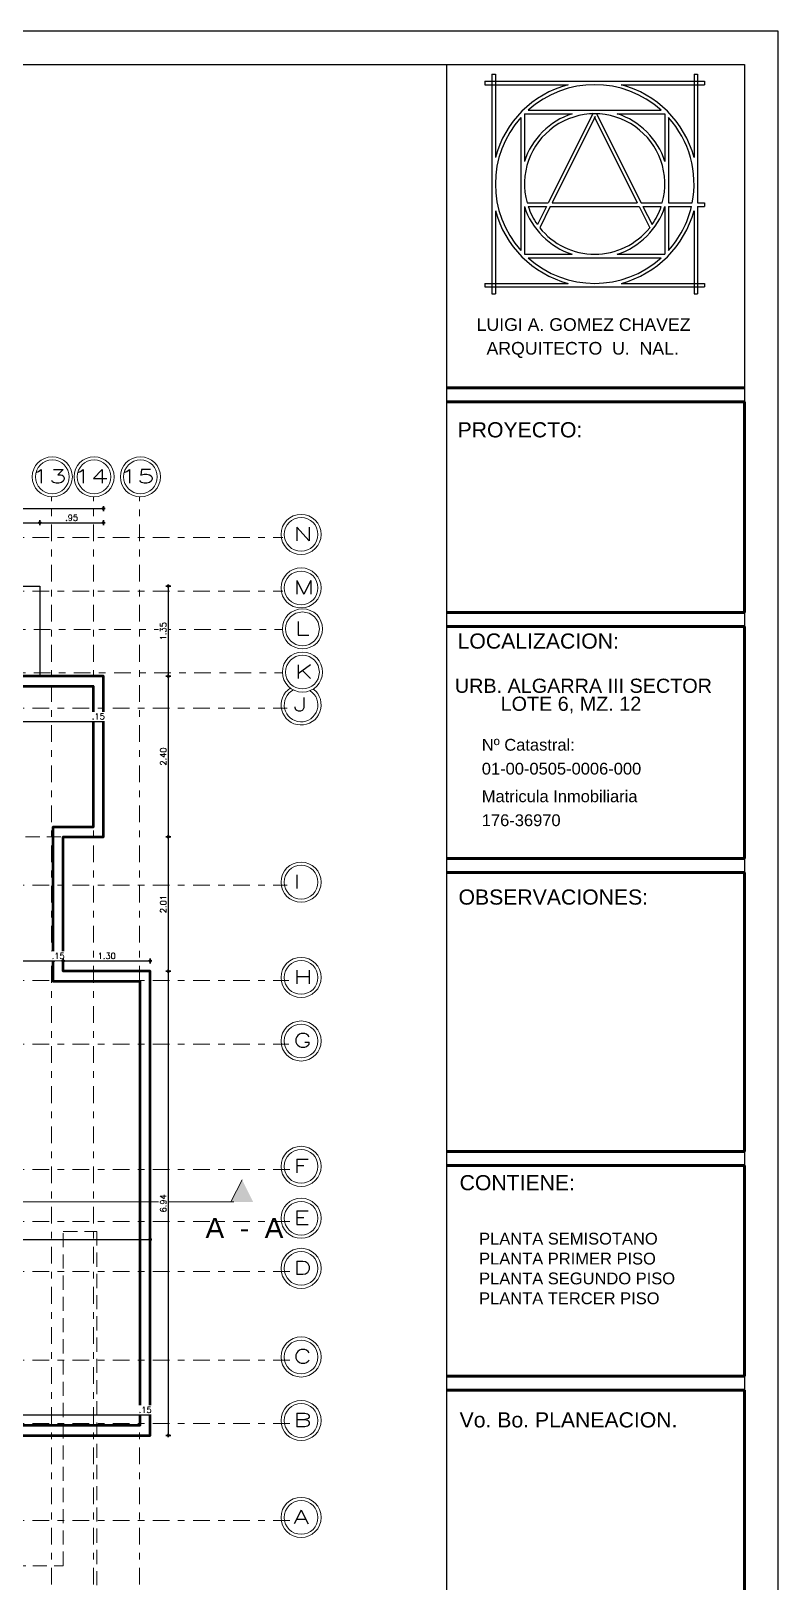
# Model space of a CAD drawing. Header units: metres. Extents: x -50 to 76, y -61 to 14.
# Drawn here: x 65.08 to 76.25, y -8.99 to 14.2 of the extents above; entities that cross this region are included whole.
import ezdxf

# ---------------------------------------------------------------- set-up
doc = ezdxf.new("R2010")
doc.units = ezdxf.units.M
doc.header["$MEASUREMENT"] = 0
for name, pattern in [('CENTERX2', [4, 2.5, -0.5, 0.5, -0.5]), ('DASHDOT2', [0.5, 0.25, -0.125, 0, -0.125]), ('Línea Oculta', [0.3175, 0.211667, -0.105833])]:
    doc.linetypes.add(name, pattern=pattern)
for name, color, linetype, lineweight in [('1 CORTES', 113, 'Continuous', 18), ('1 CUBIERTAS', 226, 'Continuous', 53), ('1 MUROS', 255, 'Continuous', 60), ('1 PERGOLAS', 47, 'Continuous', 25), ('1 PISOS', 252, 'Continuous', 35), ('_TXT1', 7, 'Continuous', 0), ('achurados', 251, 'Continuous', 0), ('COTA10', 153, 'Continuous', 13), ('COTAS', 251, 'Continuous', 35), ('EJES', 251, 'CENTERX2', 0), ('F-PLANO 3', 81, 'Continuous', 20), ('MARGEN', 6, 'Continuous', 35), ('muros', 7, 'Continuous', 60), ('VP', 2, 'Continuous', 25)]:
    doc.layers.add(name, color=color, linetype=linetype, lineweight=lineweight)
doc.styles.add('cotas', font='romans.shx')
doc.styles.add('Estilo_Generado_1', font='arial.ttf')
doc.styles.add('ROMANS', font='romans', dxfattribs={"width": 0.7})
doc.styles.add('style1', font='swissk.ttf')
doc.dimstyles.new('COT-50', dxfattribs={"dimscale": 0.5, "dimtxt": 0.18, "dimasz": 0.05, "dimexe": 0.08, "dimexo": 0.1, "dimgap": 0.06, "dimtad": 1, "dimzin": 4, "dimdsep": 46, "dimtxsty": 'cotas', "dimblk1": 'COTA', "dimblk2": 'COTA', "dimsah": 1, "dimcen": 0.09, "dimse1": 1, "dimse2": 1, "dimclrd": 256, "dimclre": 253, "dimclrt": 14, "dimadec": 0, "dimazin": 0, "dimtfac": 1, "dimtix": 1, "dimtmove": 0, "dimatfit": 3, "dimldrblk": 'COTA', "dimfxl": 1, "dimtfill": 1, "dimtfillclr": 256, "dimtolj": 1, "dimtzin": 12, "dimarcsym": 0})

# ---------------------------------------------------------------- blocks, each defined once
blk = doc.blocks.new('logo')
at = {"layer": 'VP'}
for p, q in [((680.995, -156.808), (683.811, -156.808)), ((680.995, -156.808), (680.995, -156.853)), ((681.085, -156.718), (681.085, -159.534)), ((681.085, -156.718), (681.13, -156.718)), ((681.13, -156.718), (681.13, -157.785)), ((683.676, -156.718), (683.676, -157.785)), ((683.676, -156.718), (683.721, -156.718)), ((683.721, -156.718), (683.721, -158.369)), ((683.811, -156.808), (683.811, -156.853)), ((680.995, -156.853), (682.061, -156.853)), ((682.744, -156.853), (683.811, -156.853)), ((681.503, -157.226), (682.115, -157.226)), ((681.503, -157.226), (681.503, -157.838)), ((681.55, -157.181), (683.256, -157.181)), ((682.383, -157.216), (681.806, -158.369)), ((682.423, -157.216), (682.999, -158.369)), ((682.691, -157.226), (683.303, -157.226)), ((683.303, -157.226), (683.303, -157.838)), ((681.458, -157.273), (681.458, -158.979)), ((682.411, -157.26), (681.857, -158.369)), ((682.395, -157.26), (682.949, -158.369)), ((683.348, -157.273), (683.348, -158.369)), ((681.503, -158.414), (681.503, -159.026)), ((681.536, -158.369), (681.806, -158.369)), ((681.55, -158.414), (681.784, -158.414)), ((681.784, -158.414), (681.668, -158.646)), ((681.834, -158.414), (681.698, -158.686)), ((681.834, -158.414), (682.972, -158.414)), ((681.857, -158.369), (682.949, -158.369)), ((682.972, -158.414), (683.108, -158.686)), ((682.999, -158.369), (683.269, -158.369)), ((683.022, -158.414), (683.138, -158.646)), ((683.022, -158.414), (683.256, -158.414)), ((683.303, -158.414), (683.303, -159.026)), ((683.347, -158.414), (683.643, -158.414)), ((683.348, -158.369), (683.652, -158.369)), ((683.348, -158.414), (683.348, -158.979)), ((683.72, -158.369), (683.81, -158.369)), ((683.72, -158.414), (683.81, -158.414)), ((683.721, -158.414), (683.721, -159.534)), ((683.81, -158.369), (683.81, -158.414)), ((681.13, -158.468), (681.13, -159.534)), ((683.676, -158.468), (683.676, -159.534)), ((681.503, -159.026), (682.115, -159.026)), ((682.691, -159.026), (683.303, -159.026)), ((681.55, -159.071), (683.256, -159.071)), ((680.995, -159.399), (682.061, -159.399)), ((680.995, -159.399), (680.995, -159.444)), ((682.744, -159.399), (683.811, -159.399)), ((683.811, -159.399), (683.811, -159.444)), ((680.995, -159.444), (683.811, -159.444)), ((681.085, -159.534), (681.13, -159.534)), ((683.676, -159.534), (683.721, -159.534))]:
    blk.add_line(p, q, dxfattribs=at)
for radius, start, end in [(1.318, 105.0185, 164.9815), (1.273, 47.9323, 132.0677), (1.318, 15.0185, 74.9815), (0.9, 344.352, 195.648), (0.945, 107.7528, 162.2472), (0.945, 17.7528, 72.2472), (1.273, 137.9323, 222.0677), (1.273, 349.0065, 42.0677), (0.945, 197.7528, 252.2472), (0.9, 198.6464, 215.2569), (0.945, 287.7528, 342.2472), (0.9, 324.7431, 341.3536), (1.273, 317.9323, 346.9355), (1.318, 195.0185, 254.9815), (1.318, 285.0185, 344.9815), (0.9, 218.4605, 321.5395), (1.273, 227.9323, 312.0677)]:
    blk.add_arc((682.403, -158.126), radius, start, end, dxfattribs=at)
blk = doc.blocks.new('FORMATO')
for p, q in [((-116.387, -6.272), (-56.387, -6.272)), ((-56.387, -6.272), (-56.387, -41.272)), ((-115.887, -6.772), (-56.887, -6.772)), ((-61.344, -6.772), (-61.344, -40.725)), ((-56.887, -6.772), (-56.887, -40.772))]:
    blk.add_line(p, q)
at = {"layer": 'MARGEN'}
blk.add_line((-61.344, -18.647), (-56.887, -18.647), dxfattribs=at)
at = {"layer": 'muros'}
for p, q in [((-61.344, -11.606), (-56.887, -11.606)), ((-61.344, -11.816), (-56.887, -11.816)), ((-56.887, -11.816), (-56.887, -14.966)), ((-61.344, -14.966), (-56.887, -14.966)), ((-61.344, -15.176), (-56.887, -15.176)), ((-56.887, -15.176), (-56.887, -18.647)), ((-61.344, -18.647), (-56.887, -18.647)), ((-61.344, -18.647), (-56.887, -18.647)), ((-61.344, -18.857), (-56.887, -18.857)), ((-56.887, -18.857), (-56.887, -23.027)), ((-61.344, -23.027), (-56.887, -23.027)), ((-61.344, -23.237), (-56.887, -23.237)), ((-56.887, -23.237), (-56.887, -23.261)), ((-56.887, -23.237), (-56.887, -26.387)), ((-61.344, -26.387), (-56.887, -26.387)), ((-61.344, -26.597), (-56.887, -26.597)), ((-56.887, -26.597), (-56.887, -32.279))]:
    blk.add_line(p, q, dxfattribs=at)
at = {"layer": 'COTA10', "linetype": 'Continuous', "lineweight": 18, "xscale": 1.166666666666667, "yscale": 1.166666666666667, "zscale": 1.166666666666667}
blk.add_blockref('logo', (-855.264, 175.92), dxfattribs=at)
at = {"layer": 'muros', "style": 'style1'}
for s, height, p in [('PROYECTO:', 0.2268, (-61.177, -12.349)), ('LOCALIZACION:', 0.2268, (-61.177, -15.508)), ('URB. ALGARRA III SECTOR', 0.21168, (-61.218, -16.169)), ('LOTE 6, MZ. 12', 0.21168, (-60.534, -16.438)), ('OBSERVACIONES:', 0.2268, (-61.163, -19.336)), ('CONTIENE:', 0.2268, (-61.147, -23.607)), ('Vo. Bo. PLANEACION.', 0.2268, (-61.147, -27.154))]:
    blk.add_text(s, height=height, dxfattribs=at).set_placement(p)
at = {"layer": 'muros', "lineweight": 20, "style": 'style1'}
for s, p in [('Nº Catastral: ', (-60.815, -17.034)), ('01-00-0505-0006-000', (-60.815, -17.391)), ('Matricula Inmobiliaria', (-60.815, -17.804)), ('176-36970', (-60.815, -18.162)), ('PLANTA SEMISOTANO', (-60.855, -24.419)), ('PLANTA PRIMER PISO', (-60.855, -24.717)), ('PLANTA SEGUNDO PISO', (-60.855, -25.014)), ('PLANTA TERCER PISO', (-60.855, -25.311))]:
    blk.add_text(s, height=0.1764, dxfattribs=at).set_placement(p)
at = {"layer": 'VP', "style": 'style1'}
for s, p in [('LUIGI A. GOMEZ CHAVEZ', (-60.892, -10.756)), ('ARQUITECTO  U.  NAL.', (-60.744, -11.111))]:
    blk.add_text(s, height=0.189, dxfattribs=at).set_placement(p)
blk = doc.blocks.new('COTA')
for p, q in [((-1, 0), (1, 0)), ((0, 1.5), (0, -1.5))]:
    blk.add_line(p, q)
blk.add_circle((0, 0), 0.5)
blk = doc.blocks.new('*D599')
at = {"layer": 'COTAS', "lineweight": -2, "transparency": 16777216}
blk.add_line((47.086, 7.059), (66.136, 7.059), dxfattribs=at)
at = {"layer": 'Defpoints', "color": 0, "transparency": 16777216}
for p in [(66.161, 7.059), (47.061, 4.75), (66.161, 4.55)]:
    blk.add_point(p, dxfattribs=at)
at = {"layer": 'COTAS', "lineweight": -2, "transparency": 16777216, "xscale": 0.025, "yscale": 0.025, "zscale": 0.025, "rotation": 180}
blk.add_blockref('COTA', (47.061, 7.059), dxfattribs=at)
at = {"layer": 'COTAS', "lineweight": -2, "transparency": 16777216, "xscale": 0.025, "yscale": 0.025, "zscale": 0.025}
blk.add_blockref('COTA', (66.161, 7.059), dxfattribs=at)
at = {"layer": 'COTAS', "color": 14, "transparency": 16777216, "insert": (56.611, 7.134), "char_height": 0.09, "attachment_point": 5, "style": 'cotas', "bg_fill": 3, "box_fill_scale": 1.25, "bg_fill_color": 256, "bg_fill_true_color": 13158600, "bg_fill_transparency": 0}
blk.add_mtext('\\A1;19.10', dxfattribs=at)
blk = doc.blocks.new('*D605')
at = {"layer": 'COTAS', "lineweight": -2, "transparency": 16777216}
blk.add_line((55.736, 6.847), (65.186, 6.847), dxfattribs=at)
at = {"layer": 'Defpoints', "color": 0, "transparency": 16777216}
for p in [(65.211, 6.847), (55.711, 5.9), (65.211, 5.9)]:
    blk.add_point(p, dxfattribs=at)
at = {"layer": 'COTAS', "lineweight": -2, "transparency": 16777216, "xscale": 0.025, "yscale": 0.025, "zscale": 0.025, "rotation": 180}
blk.add_blockref('COTA', (55.711, 6.847), dxfattribs=at)
at = {"layer": 'COTAS', "lineweight": -2, "transparency": 16777216, "xscale": 0.025, "yscale": 0.025, "zscale": 0.025}
blk.add_blockref('COTA', (65.211, 6.847), dxfattribs=at)
at = {"layer": 'COTAS', "color": 14, "transparency": 16777216, "insert": (60.461, 6.922), "char_height": 0.09, "attachment_point": 5, "style": 'cotas', "bg_fill": 3, "box_fill_scale": 1.25, "bg_fill_color": 256, "bg_fill_true_color": 13158600, "bg_fill_transparency": 0}
blk.add_mtext('\\A1;9.50', dxfattribs=at)
blk = doc.blocks.new('*D606')
at = {"layer": 'COTAS', "lineweight": -2, "transparency": 16777216}
blk.add_line((65.236, 6.847), (66.136, 6.847), dxfattribs=at)
at = {"layer": 'Defpoints', "color": 0, "transparency": 16777216}
for p in [(66.161, 6.847), (65.211, 4.55), (66.161, 4.55)]:
    blk.add_point(p, dxfattribs=at)
at = {"layer": 'COTAS', "lineweight": -2, "transparency": 16777216, "xscale": 0.025, "yscale": 0.025, "zscale": 0.025, "rotation": 180}
blk.add_blockref('COTA', (65.211, 6.847), dxfattribs=at)
at = {"layer": 'COTAS', "lineweight": -2, "transparency": 16777216, "xscale": 0.025, "yscale": 0.025, "zscale": 0.025}
blk.add_blockref('COTA', (66.161, 6.847), dxfattribs=at)
at = {"layer": 'COTAS', "color": 14, "transparency": 16777216, "insert": (65.686, 6.922), "char_height": 0.09, "attachment_point": 5, "style": 'cotas', "bg_fill": 3, "box_fill_scale": 1.25, "bg_fill_color": 256, "bg_fill_true_color": 13158600, "bg_fill_transparency": 0}
blk.add_mtext('\\A1;.95', dxfattribs=at)
blk = doc.blocks.new('*D623')
at = {"layer": 'COTAS', "lineweight": -2, "transparency": 16777216}
blk.add_line((56.436, -6.494), (66.686, -6.494), dxfattribs=at)
at = {"layer": 'Defpoints', "color": 0, "transparency": 16777216}
for p in [(56.411, -6.65), (66.711, -6.494), (66.711, -6.65)]:
    blk.add_point(p, dxfattribs=at)
at = {"layer": 'COTAS', "lineweight": -2, "transparency": 16777216, "xscale": 0.025, "yscale": 0.025, "zscale": 0.025, "rotation": 180}
blk.add_blockref('COTA', (56.411, -6.494), dxfattribs=at)
at = {"layer": 'COTAS', "lineweight": -2, "transparency": 16777216, "xscale": 0.025, "yscale": 0.025, "zscale": 0.025}
blk.add_blockref('COTA', (66.711, -6.494), dxfattribs=at)
at = {"layer": 'COTAS', "color": 14, "transparency": 16777216, "insert": (61.561, -6.419), "char_height": 0.09, "attachment_point": 5, "style": 'cotas', "bg_fill": 3, "box_fill_scale": 1.25, "bg_fill_color": 256, "bg_fill_true_color": 13158600, "bg_fill_transparency": 0}
blk.add_mtext('\\A1;10.30', dxfattribs=at)
blk = doc.blocks.new('*D624')
at = {"layer": 'COTAS', "lineweight": -2, "transparency": 16777216}
blk.add_line((66.711, -6.494), (66.861, -6.494), dxfattribs=at)
at = {"layer": 'Defpoints', "color": 0, "transparency": 16777216}
for p in [(66.711, -6.65), (66.861, -6.8)]:
    blk.add_point(p, dxfattribs=at)
at = {"layer": 'COTAS', "color": 14, "transparency": 16777216, "insert": (66.786, -6.419), "char_height": 0.09, "attachment_point": 5, "style": 'cotas', "bg_fill": 3, "box_fill_scale": 1.25, "bg_fill_color": 256, "bg_fill_true_color": 13158600, "bg_fill_transparency": 0}
blk.add_mtext('\\A1;.15', dxfattribs=at)
at = {"layer": 'Defpoints', "color": 0, "transparency": 16777216}
blk.add_point((66.861, -6.494), dxfattribs=at)
blk = doc.blocks.new('*D625')
at = {"layer": 'COTAS', "lineweight": -2, "transparency": 16777216}
blk.add_line((46.486, -9.238), (66.836, -9.238), dxfattribs=at)
at = {"layer": 'Defpoints', "color": 0, "transparency": 16777216}
for p in [(46.461, -5.75), (66.861, -6.8), (66.861, -9.238)]:
    blk.add_point(p, dxfattribs=at)
at = {"layer": 'COTAS', "lineweight": -2, "transparency": 16777216, "xscale": 0.025, "yscale": 0.025, "zscale": 0.025, "rotation": 180}
blk.add_blockref('COTA', (46.461, -9.238), dxfattribs=at)
at = {"layer": 'COTAS', "lineweight": -2, "transparency": 16777216, "xscale": 0.025, "yscale": 0.025, "zscale": 0.025}
blk.add_blockref('COTA', (66.861, -9.238), dxfattribs=at)
at = {"layer": 'COTAS', "color": 14, "transparency": 16777216, "insert": (56.661, -9.163), "char_height": 0.09, "attachment_point": 5, "style": 'cotas', "bg_fill": 3, "box_fill_scale": 1.25, "bg_fill_color": 256, "bg_fill_true_color": 13158600, "bg_fill_transparency": 0}
blk.add_mtext('\\A1;20.40', dxfattribs=at)
blk = doc.blocks.new('*D626')
at = {"layer": 'COTAS', "lineweight": -2, "transparency": 16777216}
blk.add_line((61.686, -3.871), (66.836, -3.871), dxfattribs=at)
at = {"layer": 'Defpoints', "color": 0, "transparency": 16777216}
for p in [(66.861, -3.871), (61.661, -4.5), (66.861, -4.5)]:
    blk.add_point(p, dxfattribs=at)
at = {"layer": 'COTAS', "lineweight": -2, "transparency": 16777216, "xscale": 0.025, "yscale": 0.025, "zscale": 0.025, "rotation": 180}
blk.add_blockref('COTA', (61.661, -3.871), dxfattribs=at)
at = {"layer": 'COTAS', "lineweight": -2, "transparency": 16777216, "xscale": 0.025, "yscale": 0.025, "zscale": 0.025}
blk.add_blockref('COTA', (66.861, -3.871), dxfattribs=at)
at = {"layer": 'COTAS', "color": 14, "transparency": 16777216, "insert": (64.261, -3.796), "char_height": 0.09, "attachment_point": 5, "style": 'cotas', "bg_fill": 3, "box_fill_scale": 1.25, "bg_fill_color": 256, "bg_fill_true_color": 13158600, "bg_fill_transparency": 0}
blk.add_mtext('\\A1;5.20', dxfattribs=at)
blk = doc.blocks.new('*D637')
at = {"layer": 'COTAS', "lineweight": -2, "transparency": 16777216}
blk.add_line((61.686, 0.294), (65.386, 0.294), dxfattribs=at)
at = {"layer": 'Defpoints', "color": 0, "transparency": 16777216}
for p in [(65.411, 2.3), (61.661, 1.4), (65.411, 0.294)]:
    blk.add_point(p, dxfattribs=at)
at = {"layer": 'COTAS', "lineweight": -2, "transparency": 16777216, "xscale": 0.025, "yscale": 0.025, "zscale": 0.025, "rotation": 180}
blk.add_blockref('COTA', (61.661, 0.294), dxfattribs=at)
at = {"layer": 'COTAS', "lineweight": -2, "transparency": 16777216, "xscale": 0.025, "yscale": 0.025, "zscale": 0.025}
blk.add_blockref('COTA', (65.411, 0.294), dxfattribs=at)
at = {"layer": 'COTAS', "color": 14, "transparency": 16777216, "insert": (63.536, 0.369), "char_height": 0.09, "attachment_point": 5, "style": 'cotas', "bg_fill": 3, "box_fill_scale": 1.25, "bg_fill_color": 256, "bg_fill_true_color": 13158600, "bg_fill_transparency": 0}
blk.add_mtext('\\A1;3.75', dxfattribs=at)
blk = doc.blocks.new('*D638')
at = {"layer": 'COTAS', "lineweight": -2, "transparency": 16777216}
blk.add_line((65.561, 0.294), (65.411, 0.294), dxfattribs=at)
at = {"layer": 'Defpoints', "color": 0, "transparency": 16777216}
for p in [(65.561, 0.139), (65.411, -0.011)]:
    blk.add_point(p, dxfattribs=at)
at = {"layer": 'COTAS', "color": 14, "transparency": 16777216, "insert": (65.486, 0.369), "char_height": 0.09, "attachment_point": 5, "style": 'cotas', "bg_fill": 3, "box_fill_scale": 1.25, "bg_fill_color": 256, "bg_fill_true_color": 13158600, "bg_fill_transparency": 0}
blk.add_mtext('\\A1;.15', dxfattribs=at)
at = {"layer": 'Defpoints', "color": 0, "transparency": 16777216}
blk.add_point((65.411, 0.294), dxfattribs=at)
blk = doc.blocks.new('*D639')
at = {"layer": 'COTAS', "lineweight": -2, "transparency": 16777216}
blk.add_line((65.586, 0.294), (66.836, 0.294), dxfattribs=at)
at = {"layer": 'Defpoints', "color": 0, "transparency": 16777216}
for p in [(66.861, 0.294), (65.561, 0.139), (66.861, 0.139)]:
    blk.add_point(p, dxfattribs=at)
at = {"layer": 'COTAS', "lineweight": -2, "transparency": 16777216, "xscale": 0.025, "yscale": 0.025, "zscale": 0.025, "rotation": 180}
blk.add_blockref('COTA', (65.561, 0.294), dxfattribs=at)
at = {"layer": 'COTAS', "lineweight": -2, "transparency": 16777216, "xscale": 0.025, "yscale": 0.025, "zscale": 0.025}
blk.add_blockref('COTA', (66.861, 0.294), dxfattribs=at)
at = {"layer": 'COTAS', "color": 14, "transparency": 16777216, "insert": (66.211, 0.369), "char_height": 0.09, "attachment_point": 5, "style": 'cotas', "bg_fill": 3, "box_fill_scale": 1.25, "bg_fill_color": 256, "bg_fill_true_color": 13158600, "bg_fill_transparency": 0}
blk.add_mtext('\\A1;1.30', dxfattribs=at)
blk = doc.blocks.new('*D640')
at = {"layer": 'COTAS', "lineweight": -2, "transparency": 16777216}
blk.add_line((60.086, 3.875), (65.986, 3.875), dxfattribs=at)
at = {"layer": 'Defpoints', "color": 0, "transparency": 16777216}
for p in [(60.061, 4.4), (66.011, 4.4), (66.011, 3.875)]:
    blk.add_point(p, dxfattribs=at)
at = {"layer": 'COTAS', "lineweight": -2, "transparency": 16777216, "xscale": 0.025, "yscale": 0.025, "zscale": 0.025, "rotation": 180}
blk.add_blockref('COTA', (60.061, 3.875), dxfattribs=at)
at = {"layer": 'COTAS', "lineweight": -2, "transparency": 16777216, "xscale": 0.025, "yscale": 0.025, "zscale": 0.025}
blk.add_blockref('COTA', (66.011, 3.875), dxfattribs=at)
at = {"layer": 'COTAS', "color": 14, "transparency": 16777216, "insert": (63.036, 3.95), "char_height": 0.09, "attachment_point": 5, "style": 'cotas', "bg_fill": 3, "box_fill_scale": 1.25, "bg_fill_color": 256, "bg_fill_true_color": 13158600, "bg_fill_transparency": 0}
blk.add_mtext('\\A1;5.95', dxfattribs=at)
blk = doc.blocks.new('*D641')
at = {"layer": 'COTAS', "lineweight": -2, "transparency": 16777216}
blk.add_line((66.011, 3.875), (66.161, 3.875), dxfattribs=at)
at = {"layer": 'Defpoints', "color": 0, "transparency": 16777216}
for p in [(66.161, 4.55), (66.011, 4.4)]:
    blk.add_point(p, dxfattribs=at)
at = {"layer": 'COTAS', "color": 14, "transparency": 16777216, "insert": (66.086, 3.95), "char_height": 0.09, "attachment_point": 5, "style": 'cotas', "bg_fill": 3, "box_fill_scale": 1.25, "bg_fill_color": 256, "bg_fill_true_color": 13158600, "bg_fill_transparency": 0}
blk.add_mtext('\\A1;.15', dxfattribs=at)
at = {"layer": 'Defpoints', "color": 0, "transparency": 16777216}
blk.add_point((66.161, 3.875), dxfattribs=at)
blk = doc.blocks.new('*D642')
at = {"layer": 'COTAS', "lineweight": -2, "transparency": 16777216}
blk.add_line((67.132, 5.875), (67.132, 4.575), dxfattribs=at)
at = {"layer": 'Defpoints', "color": 0, "transparency": 16777216}
for p in [(65.211, 5.9), (65.211, 4.55), (67.132, 4.55)]:
    blk.add_point(p, dxfattribs=at)
at = {"layer": 'COTAS', "lineweight": -2, "transparency": 16777216, "xscale": 0.025, "yscale": 0.025, "zscale": 0.025}
for p, rotation in [((67.132, 5.9), 90), ((67.132, 4.55), 270)]:
    blk.add_blockref('COTA', p, dxfattribs=dict(at, rotation=rotation))
at = {"layer": 'COTAS', "color": 14, "transparency": 16777216, "insert": (67.057, 5.225), "char_height": 0.09, "attachment_point": 5, "rotation": 90, "style": 'cotas', "bg_fill": 3, "box_fill_scale": 1.25, "bg_fill_color": 256, "bg_fill_true_color": 13158600, "bg_fill_transparency": 0}
blk.add_mtext('\\A1;1.35', dxfattribs=at)
blk = doc.blocks.new('*D643')
at = {"layer": 'COTAS', "lineweight": -2, "transparency": 16777216}
blk.add_line((67.132, 4.525), (67.132, 2.175), dxfattribs=at)
at = {"layer": 'Defpoints', "color": 0, "transparency": 16777216}
for p in [(66.161, 4.55), (66.161, 2.15), (67.132, 2.15)]:
    blk.add_point(p, dxfattribs=at)
at = {"layer": 'COTAS', "lineweight": -2, "transparency": 16777216, "xscale": 0.025, "yscale": 0.025, "zscale": 0.025}
for p, rotation in [((67.132, 4.55), 90), ((67.132, 2.15), 270)]:
    blk.add_blockref('COTA', p, dxfattribs=dict(at, rotation=rotation))
at = {"layer": 'COTAS', "color": 14, "transparency": 16777216, "insert": (67.057, 3.35), "char_height": 0.09, "attachment_point": 5, "rotation": 90, "style": 'cotas', "bg_fill": 3, "box_fill_scale": 1.25, "bg_fill_color": 256, "bg_fill_true_color": 13158600, "bg_fill_transparency": 0}
blk.add_mtext('\\A1;2.40', dxfattribs=at)
blk = doc.blocks.new('*D644')
at = {"layer": 'COTAS', "lineweight": -2, "transparency": 16777216}
blk.add_line((67.132, 2.125), (67.132, 0.164), dxfattribs=at)
at = {"layer": 'Defpoints', "color": 0, "transparency": 16777216}
for p in [(66.161, 2.15), (65.561, 0.139), (67.132, 0.139)]:
    blk.add_point(p, dxfattribs=at)
at = {"layer": 'COTAS', "lineweight": -2, "transparency": 16777216, "xscale": 0.025, "yscale": 0.025, "zscale": 0.025}
for p, rotation in [((67.132, 2.15), 90), ((67.132, 0.139), 270)]:
    blk.add_blockref('COTA', p, dxfattribs=dict(at, rotation=rotation))
at = {"layer": 'COTAS', "color": 14, "transparency": 16777216, "insert": (67.057, 1.144), "char_height": 0.09, "attachment_point": 5, "rotation": 90, "style": 'cotas', "bg_fill": 3, "box_fill_scale": 1.25, "bg_fill_color": 256, "bg_fill_true_color": 13158600, "bg_fill_transparency": 0}
blk.add_mtext('\\A1;2.01', dxfattribs=at)
blk = doc.blocks.new('*D645')
at = {"layer": 'COTAS', "lineweight": -2, "transparency": 16777216}
blk.add_line((67.132, 0.114), (67.132, -6.775), dxfattribs=at)
at = {"layer": 'Defpoints', "color": 0, "transparency": 16777216}
for p in [(66.861, 0.139), (66.861, -6.8), (67.132, -6.8)]:
    blk.add_point(p, dxfattribs=at)
at = {"layer": 'COTAS', "lineweight": -2, "transparency": 16777216, "xscale": 0.025, "yscale": 0.025, "zscale": 0.025}
for p, rotation in [((67.132, 0.139), 90), ((67.132, -6.8), 270)]:
    blk.add_blockref('COTA', p, dxfattribs=dict(at, rotation=rotation))
at = {"layer": 'COTAS', "color": 14, "transparency": 16777216, "insert": (67.057, -3.331), "char_height": 0.09, "attachment_point": 5, "rotation": 90, "style": 'cotas', "bg_fill": 3, "box_fill_scale": 1.25, "bg_fill_color": 256, "bg_fill_true_color": 13158600, "bg_fill_transparency": 0}
blk.add_mtext('\\A1;6.94', dxfattribs=at)
blk = doc.blocks.new('*D647')
at = {"layer": 'COTAS', "lineweight": -2, "transparency": 16777216}
blk.add_line((62.153, -6.65), (62.153, -6.8), dxfattribs=at)
at = {"layer": 'Defpoints', "color": 0, "transparency": 16777216}
for p in [(66.711, -6.65), (66.861, -6.8)]:
    blk.add_point(p, dxfattribs=at)
at = {"layer": 'COTAS', "color": 14, "transparency": 16777216, "insert": (62.078, -6.725), "char_height": 0.09, "attachment_point": 5, "rotation": 90, "style": 'cotas', "bg_fill": 3, "box_fill_scale": 1.25, "bg_fill_color": 256, "bg_fill_true_color": 13158600, "bg_fill_transparency": 0}
blk.add_mtext('\\A1;.15', dxfattribs=at)
at = {"layer": 'Defpoints', "color": 0, "transparency": 16777216}
blk.add_point((62.153, -6.8), dxfattribs=at)
blk = doc.blocks.new('*D651')
at = {"layer": 'COTAS', "lineweight": -2, "transparency": 16777216}
blk.add_line((62.153, 4.575), (62.153, 5.875), dxfattribs=at)
at = {"layer": 'Defpoints', "color": 0, "transparency": 16777216}
for p in [(62.153, 5.9), (65.211, 5.9), (65.211, 4.55)]:
    blk.add_point(p, dxfattribs=at)
at = {"layer": 'COTAS', "lineweight": -2, "transparency": 16777216, "xscale": 0.025, "yscale": 0.025, "zscale": 0.025}
for p, rotation in [((62.153, 5.9), 90), ((62.153, 4.55), 270)]:
    blk.add_blockref('COTA', p, dxfattribs=dict(at, rotation=rotation))
at = {"layer": 'COTAS', "color": 14, "transparency": 16777216, "insert": (62.078, 5.225), "char_height": 0.09, "attachment_point": 5, "rotation": 90, "style": 'cotas', "bg_fill": 3, "box_fill_scale": 1.25, "bg_fill_color": 256, "bg_fill_true_color": 13158600, "bg_fill_transparency": 0}
blk.add_mtext('\\A1;1.35', dxfattribs=at)

msp = doc.modelspace()

# ---------------------------------------------------------------- hatches: boundary and pattern name
at = {"layer": '1 CORTES'}
msp.add_hatch(color=256, dxfattribs=at).paths.add_polyline_path([(68.069, -3.309), (68.399, -3.309), (68.234, -2.979)])

# ---------------------------------------------------------------- linework, layer by layer
for p, q in [((68.234, -2.979), (68.069, -3.309)), ((45.281, -3.309), (68.11, -3.309))]:
    msp.add_line(p, q, dxfattribs=at)
at = {"layer": '1 CUBIERTAS'}
for points in [[(56.411, -6.8), (66.861, -6.8), (66.861, 0.139), (65.561, 0.139), (65.561, 2.15), (66.161, 2.15), (66.161, 4.55), (59.911, 4.55), (59.911, 1.4)], [(56.411, -6.65), (66.711, -6.65), (66.711, -0.011), (65.411, -0.011), (65.411, 2.3), (66.011, 2.3), (66.011, 4.4), (60.061, 4.4), (60.061, 1.4)]]:
    msp.add_lwpolyline(points, dxfattribs=at)
at = {"layer": '1 MUROS', "linetype": 'Línea Oculta', "lineweight": 20}
msp.add_line((66.161, 2.15), (59.911, 2.15), dxfattribs=at)
at = {"layer": '1 PERGOLAS'}
for p, q in [((55.711, 5.9), (65.211, 5.9)), ((65.211, 5.9), (65.211, 4.55))]:
    msp.add_line(p, q, dxfattribs=at)
at = {"layer": '1 PISOS', "linetype": 'Línea Oculta', "lineweight": 13}
msp.add_lwpolyline([(54.311, -8.75), (65.561, -8.75), (65.561, -3.75), (66.061, -3.75), (66.061, -15.5), (65.561, -15.5), (65.561, -10.5), (56.011, -10.5), (56.011, -15.5), (54.311, -15.505)], close=True, dxfattribs=at)
at = {"layer": 'achurados', "color": 251, "linetype": 'ByBlock'}
for centre in [(65.397, 7.533), (66.022, 7.533), (66.715, 7.533), (69.117, 6.672), (69.117, 5.872), (69.138, 5.26), (69.138, 4.613), (69.117, 1.472), (69.117, 0.047), (69.117, -0.903), (69.117, -2.778), (69.117, -3.553), (69.117, -4.303), (69.117, -5.628), (69.117, -6.578), (69.117, -8.028)]:
    msp.add_circle(centre, 0.3, dxfattribs=at)
msp.add_arc((69.117, 4.122), 0.3, 122.6039, 52.5466, dxfattribs=at)
at = {"layer": 'EJES', "linetype": 'DASHDOT2'}
for p, q in [((65.386, -10.231), (65.386, 7.233)), ((65.386, -10.231), (65.386, 7.233)), ((66.011, -10.231), (66.011, 7.233)), ((66.703, -10.231), (66.703, 7.233)), ((45.301, 6.625), (68.843, 6.625)), ((45.301, 5.825), (68.843, 5.825)), ((45.32, 5.25), (68.838, 5.25)), ((45.32, 4.603), (68.838, 4.603)), ((45.301, 4.075), (68.91, 4.075)), ((45.301, 1.425), (68.91, 1.425)), ((45.301, 0), (68.933, 0)), ((45.301, -0.95), (68.933, -0.95)), ((45.301, -2.825), (68.996, -2.825)), ((45.301, -3.6), (69.023, -3.6)), ((45.301, -4.35), (69.023, -4.35)), ((45.301, -5.675), (69.023, -5.675)), ((45.301, -6.625), (69.023, -6.625)), ((45.301, -8.075), (69.023, -8.075))]:
    msp.add_line(p, q, dxfattribs=at)
at = {"layer": 'F-PLANO 3', "color": 1, "linetype": 'ByBlock'}
for centre in [(65.397, 7.533), (66.022, 7.533), (66.715, 7.533), (69.117, 6.672), (69.117, 5.872), (69.138, 5.26), (69.138, 4.613), (69.117, 1.472), (69.117, 0.047), (69.117, -0.903), (69.117, -2.778), (69.117, -3.553), (69.117, -4.303), (69.117, -5.628), (69.117, -6.578), (69.117, -8.028)]:
    msp.add_circle(centre, 0.252, dxfattribs=at)
msp.add_arc((69.117, 4.122), 0.252, 117.3668, 57.7837, dxfattribs=at)

# ---------------------------------------------------------------- block references
msp.add_blockref('FORMATO', (132.634, 20.472))

# ---------------------------------------------------------------- texts
at = {"layer": '1 CORTES', "style": 'Estilo_Generado_1'}
msp.add_text('A  -  A', height=0.3, dxfattribs=at).set_placement((67.688, -3.85))
at = {"layer": '_TXT1', "style": 'ROMANS', "width": 1.5}
for s, height, p in [('13', 0.2042, (65.087, 7.439)), ('14', 0.2042, (65.712, 7.439)), ('15', 0.2042, (66.405, 7.439)), ('N', 0.204, (69.001, 6.578)), ('M', 0.204, (69.001, 5.778)), ('L', 0.204, (69.022, 5.167)), ('K', 0.204, (69.022, 4.519)), ('J', 0.204, (69.001, 4.028)), ('I', 0.204, (69.001, 1.378)), ('H', 0.204, (69.001, -0.047)), ('G', 0.204, (69.001, -0.997)), ('F', 0.204, (69.001, -2.872)), ('E', 0.204, (69.001, -3.647)), ('D', 0.204, (69.001, -4.397)), ('C', 0.204, (69.001, -5.722)), ('B', 0.204, (69.001, -6.672)), ('A', 0.204, (69.001, -8.122))]:
    msp.add_text(s, height=height, dxfattribs=at).set_placement(p)

# ---------------------------------------------------------------- next in the draw order: dimensions: what is measured, and where the dimension line sits
at = {"layer": 'COTAS'}
for base, p1, p2, picture, middle in [((66.161, 7.059), (47.061, 4.75), (66.161, 4.55), '*D599', (56.611, 7.134)), ((66.011, 3.875), (60.061, 4.4), (66.011, 4.4), '*D640', (63.036, 3.95)), ((65.411, 0.294), (61.661, 1.4), (65.411, 2.3), '*D637', (63.536, 0.369)), ((66.861, -3.871), (61.661, -4.5), (66.861, -4.5), '*D626', (64.261, -3.796)), ((66.711, -6.494), (56.411, -6.65), (66.711, -6.65), '*D623', (61.561, -6.419))]:
    dim = msp.add_linear_dim(base=base, p1=p1, p2=p2, dimstyle='COT-50', dxfattribs=at)
    dim.commit()
    dim.dimension.update_dxf_attribs({"geometry": picture, "text_midpoint": middle})

# ---------------------------------------------------------------- next in the draw order: dimensions: what is measured, and where the dimension line sits
for base, p1, p2, picture, middle in [((65.211, 6.847), (55.711, 5.9), (65.211, 5.9), '*D605', (60.461, 6.922)), ((65.411, 0.294), (65.561, 0.139), (65.411, -0.011), '*D638', (65.486, 0.369)), ((66.861, -6.494), (66.711, -6.65), (66.861, -6.8), '*D624', (66.786, -6.419))]:
    dim = msp.add_linear_dim(base=base, p1=p1, p2=p2, dimstyle='COT-50', dxfattribs=at)
    dim.commit()
    dim.dimension.update_dxf_attribs({"geometry": picture, "text_midpoint": middle})

# ---------------------------------------------------------------- next in the draw order: dimensions: what is measured, and where the dimension line sits
for base, p1, p2, picture, middle in [((66.161, 6.847), (65.211, 4.55), (66.161, 4.55), '*D606', (65.686, 6.922)), ((66.861, 0.294), (65.561, 0.139), (66.861, 0.139), '*D639', (66.211, 0.369)), ((66.861, -9.238), (46.461, -5.75), (66.861, -6.8), '*D625', (56.661, -9.163))]:
    dim = msp.add_linear_dim(base=base, p1=p1, p2=p2, dimstyle='COT-50', dxfattribs=at)
    dim.commit()
    dim.dimension.update_dxf_attribs({"geometry": picture, "text_midpoint": middle})

# ---------------------------------------------------------------- next in the draw order: dimensions: what is measured, and where the dimension line sits
dim = msp.add_linear_dim(base=(66.161, 3.875), p1=(66.011, 4.4), p2=(66.161, 4.55), dimstyle='COT-50', dxfattribs=at)
dim.commit()
dim.dimension.update_dxf_attribs({"geometry": '*D641', "text_midpoint": (66.086, 3.95)})

# ---------------------------------------------------------------- next in the draw order: dimensions: what is measured, and where the dimension line sits
dim = msp.add_linear_dim(base=(67.132, 4.55), p1=(65.211, 5.9), p2=(65.211, 4.55), angle=90, dimstyle='COT-50', dxfattribs=at)
dim.commit()
dim.dimension.update_dxf_attribs({"geometry": '*D642', "text_midpoint": (67.057, 5.225)})

# ---------------------------------------------------------------- next in the draw order: dimensions: what is measured, and where the dimension line sits
for base, p1, p2, picture, middle in [((62.153, 5.9), (65.211, 4.55), (65.211, 5.9), '*D651', (62.078, 5.225)), ((67.132, 2.15), (66.161, 4.55), (66.161, 2.15), '*D643', (67.057, 3.35))]:
    dim = msp.add_linear_dim(base=base, p1=p1, p2=p2, angle=90, dimstyle='COT-50', dxfattribs=at)
    dim.commit()
    dim.dimension.update_dxf_attribs({"geometry": picture, "text_midpoint": middle})

# ---------------------------------------------------------------- next in the draw order: dimensions: what is measured, and where the dimension line sits
dim = msp.add_linear_dim(base=(67.132, 0.139), p1=(66.161, 2.15), p2=(65.561, 0.139), angle=90, dimstyle='COT-50', dxfattribs=at)
dim.commit()
dim.dimension.update_dxf_attribs({"geometry": '*D644', "text_midpoint": (67.057, 1.144)})

# ---------------------------------------------------------------- next in the draw order: dimensions: what is measured, and where the dimension line sits
dim = msp.add_linear_dim(base=(67.132, -6.8), p1=(66.861, 0.139), p2=(66.861, -6.8), angle=90, dimstyle='COT-50', dxfattribs=at)
dim.commit()
dim.dimension.update_dxf_attribs({"geometry": '*D645', "text_midpoint": (67.057, -3.331)})

# ---------------------------------------------------------------- next in the draw order: dimensions: what is measured, and where the dimension line sits
dim = msp.add_linear_dim(base=(62.153, -6.8), p1=(66.711, -6.65), p2=(66.861, -6.8), angle=90, dimstyle='COT-50', dxfattribs=at)
dim.commit()
dim.dimension.update_dxf_attribs({"geometry": '*D647', "text_midpoint": (62.078, -6.725)})

doc.saveas('drawing.dxf')
